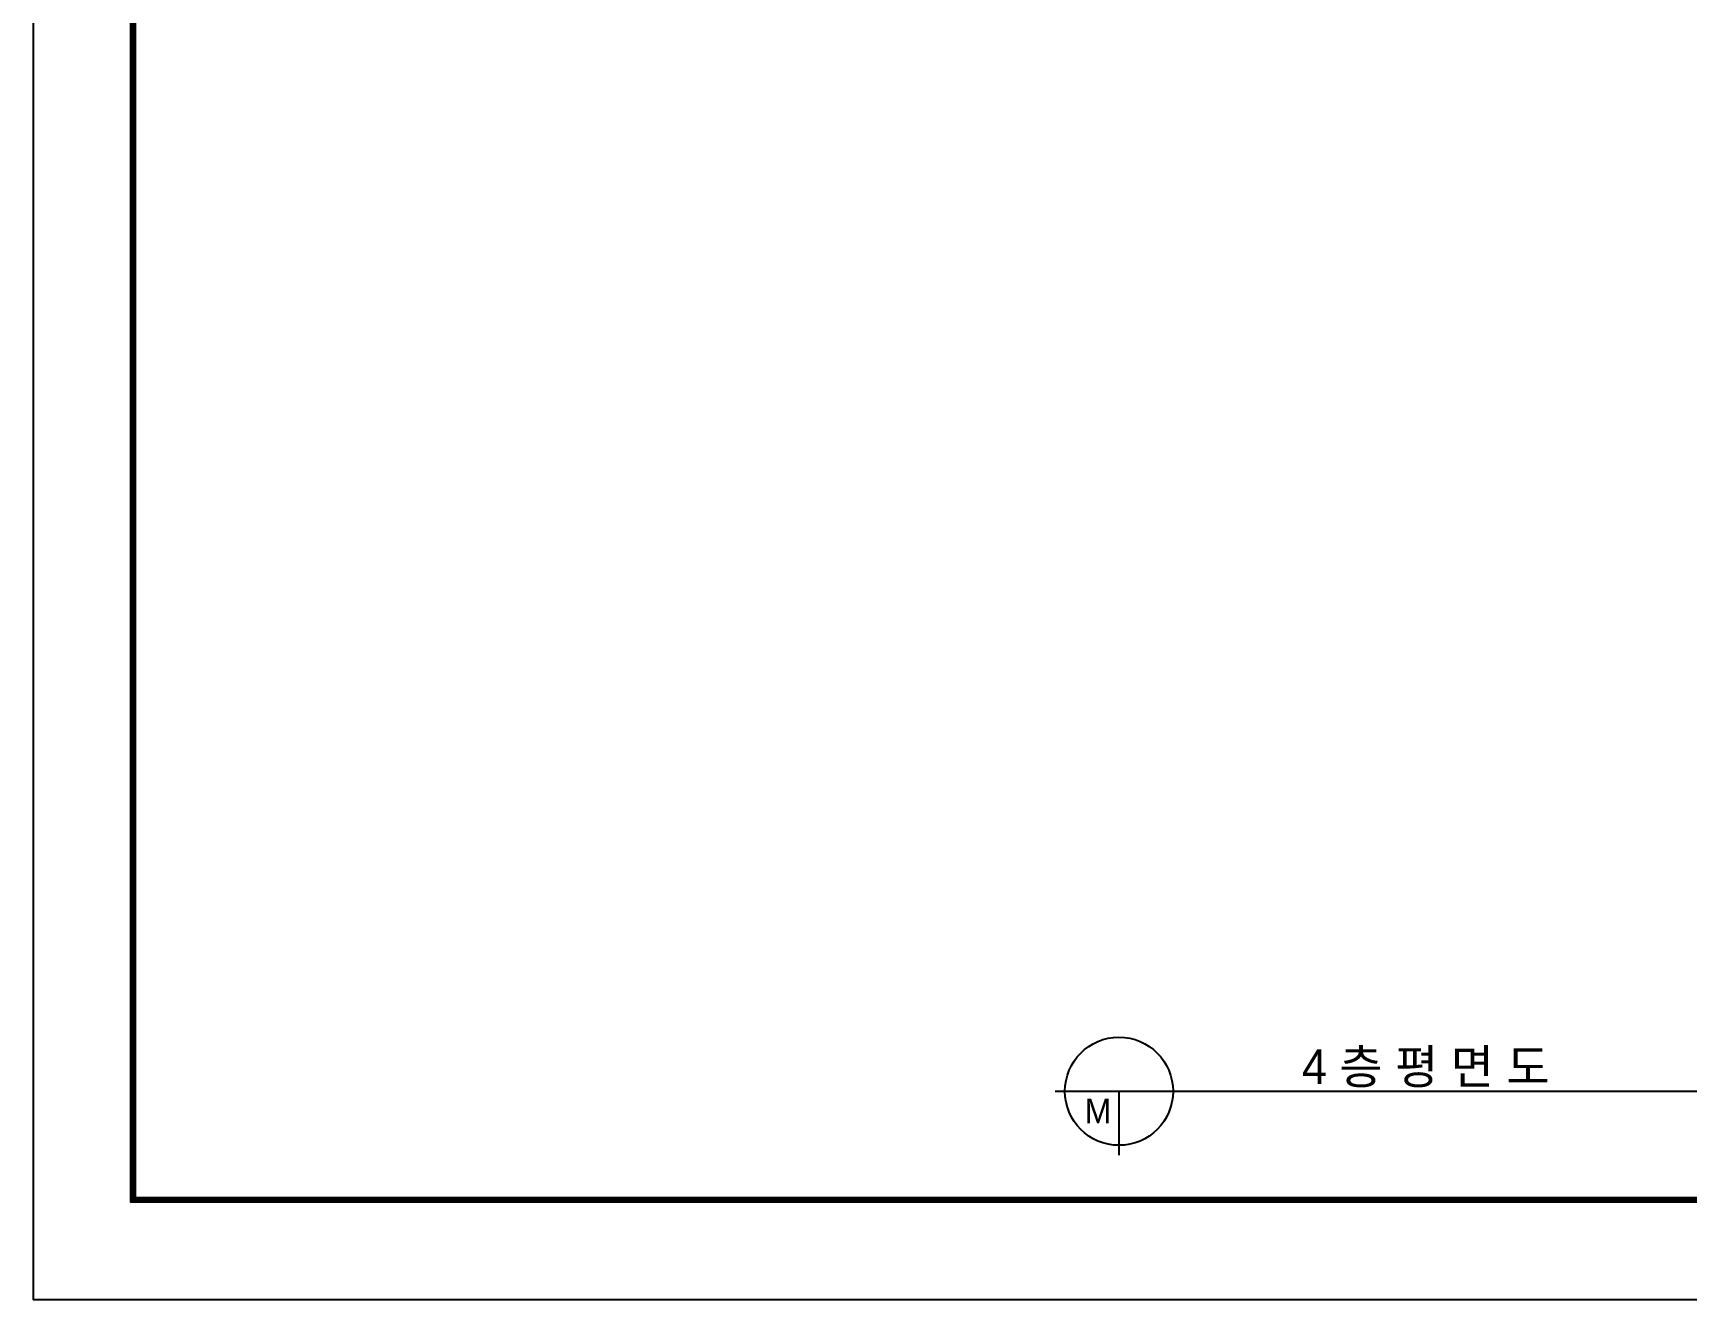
# Model space of a CAD drawing. Header units: millimetres. Extents: x 16332047 to 33387680, y -14835522 to -7015081.
# Drawn here: x 16754814 to 16923087, y -7312081 to -7183215 of the extents above; entities that cross this region are included whole.
import ezdxf

# ---------------------------------------------------------------- set-up
doc = ezdxf.new("R2010")
doc.units = ezdxf.units.MM
doc.header["$LTSCALE"] = 300
doc.header["$MEASUREMENT"] = 0
doc.layers.add('AA-BORD-FORM', color=7, linetype='CONTINUOUS')
doc.layers.add('gas', color=3, linetype='CONTINUOUS')
doc.layers.add('AA-XXXX-DEFP', color=144, linetype='CONTINUOUS', plot=False)
doc.styles.add('돋움', font='HYGTRE.TTF')

msp = doc.modelspace()

# ---------------------------------------------------------------- linework, layer by layer
at = {"layer": 'AA-BORD-FORM', "const_width": 500, "elevation": 0}
msp.add_lwpolyline([(16765064, -7025331), (17164564, -7025331), (17164564, -7301831), (16765064, -7301831)], close=True, dxfattribs=at)
at = {"layer": 'AA-XXXX-DEFP'}
for p in [(16754814, -7015081, 0), (17174814, -7312081, 0)]:
    msp.add_line(p, (16754814, -7312081, 0), dxfattribs=at)
at = {"layer": 'AA-XXXX-DEFP', "elevation": 0}
for points in [[(16764764, -7025031), (17164864, -7025031), (17164864, -7302131), (16764764, -7302131)], [(16765064, -7025331), (17164564, -7025331), (17164564, -7301831), (16765064, -7301831)]]:
    msp.add_lwpolyline(points, close=True, dxfattribs=at)
at = {"layer": 'gas', "color": 7}
for p, q in [((16858802, -7290855, 0), (16942563, -7290855, 0)), ((16865302, -7290855, 0), (16865302, -7297355, 0))]:
    msp.add_line(p, q, dxfattribs=at)
msp.add_circle((16865302, -7290855, 0), 5500, dxfattribs=at)

# ---------------------------------------------------------------- texts
at = {"layer": 'gas', "color": 7, "style": '돋움'}
for s, height, p in [('4 층 평 면 도', 3500, (16883912, -7290105, 0)), ('M', 2500, (16861802, -7294105, 0))]:
    msp.add_text(s, height=height, dxfattribs=at).set_placement(p)

doc.saveas('drawing.dxf')
